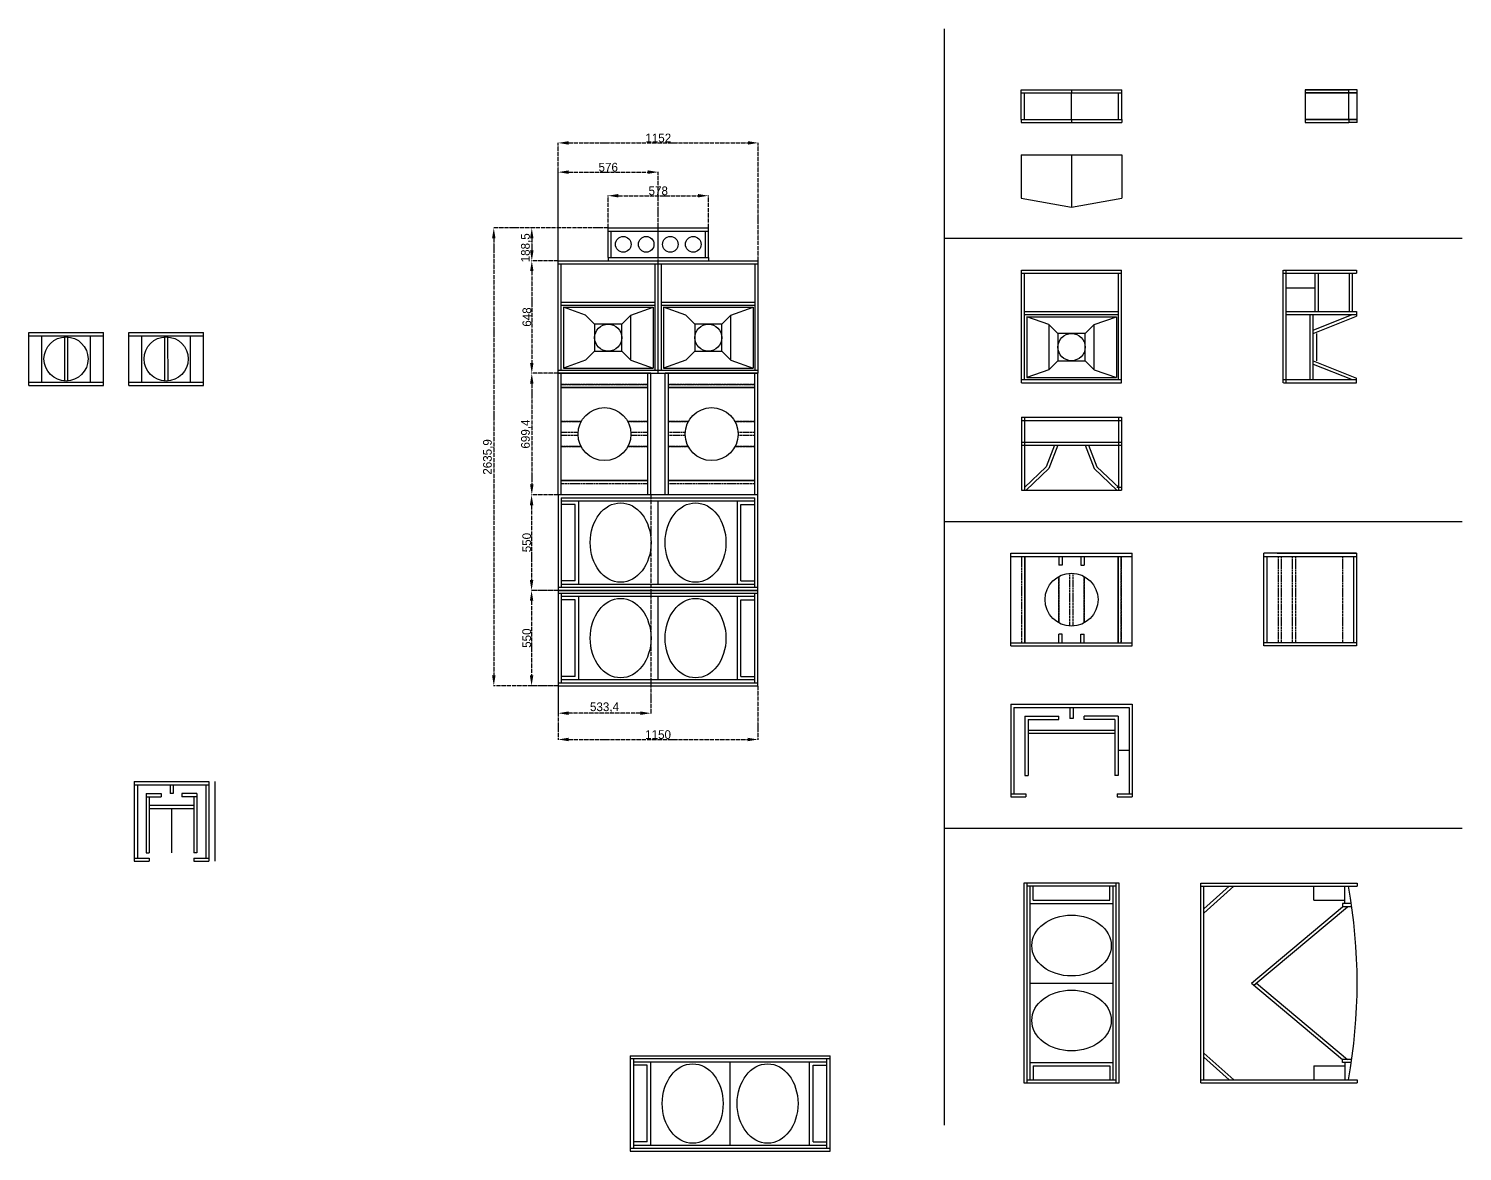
# Model space of a CAD drawing. Header units: millimetres. Extents: x -5727 to 14380, y -5693 to 6274.
# Drawn here: x -5727 to 2524, y -2662 to 3800 of the extents above; entities that cross this region are included whole.
import ezdxf

# ---------------------------------------------------------------- set-up
doc = ezdxf.new("R2010")
doc.units = ezdxf.units.MM
doc.linetypes.add('ACAD_ISO02W100', pattern=[15, 12, -3])
doc.linetypes.add('ACAD_ISO04W100', pattern=[30, 24, -3, 0, -3])
doc.dimstyles.new('roy', dxfattribs={"dimtxt": 50, "dimasz": 60, "dimexe": 1.25, "dimexo": 0.625, "dimgap": 3, "dimtad": 1, "dimtoh": 1, "dimtxsty": 'Standard', "dimcen": 2.5, "dimadec": 0, "dimazin": 0, "dimtfac": 1, "dimtmove": 0, "dimatfit": 3, "dimfxl": 1, "dimarcsym": 0})

# ---------------------------------------------------------------- blocks, each defined once
blk = doc.blocks.new('*D3')
at = {"color": 0, "linetype": 'ACAD_ISO04W100', "lineweight": -2, "transparency": 16777216}
for p, q in [((-2393.1, 2652.9), (-3051.3, 2652.9)), ((-3050, 2592.9), (-3050, 77)), ((-2680.1, 17), (-3051.3, 17))]:
    blk.add_line(p, q, dxfattribs=at)
at = {"color": 0, "transparency": 16777216}
for points in [[(-3060, 2592.9), (-3040, 2592.9), (-3050, 2652.9)], [(-3060, 77), (-3040, 77), (-3050, 17)]]:
    blk.add_solid(points, dxfattribs=at)
at = {"layer": 'Defpoints', "color": 0, "transparency": 16777216}
for p in [(-2392.5, 2652.9), (-3050, 17), (-2679.5, 17)]:
    blk.add_point(p, dxfattribs=at)
at = {"color": 0, "transparency": 16777216, "insert": (-3082.2, 1334.9), "char_height": 50, "attachment_point": 5, "rotation": 90}
blk.add_mtext('2635,9', dxfattribs=at)
blk = doc.blocks.new('*D4')
at = {"color": 0, "linetype": 'ACAD_ISO04W100', "lineweight": -2, "transparency": 16777216}
for p, q in [((-2393.1, 2652.9), (-2832.5, 2652.9)), ((-2831.3, 2592.9), (-2831.3, 2524.4)), ((-2680.1, 2464.4), (-2832.5, 2464.4))]:
    blk.add_line(p, q, dxfattribs=at)
at = {"color": 0, "transparency": 16777216}
for points in [[(-2841.3, 2592.9), (-2821.3, 2592.9), (-2831.3, 2652.9)], [(-2841.3, 2524.4), (-2821.3, 2524.4), (-2831.3, 2464.4)]]:
    blk.add_solid(points, dxfattribs=at)
at = {"layer": 'Defpoints', "color": 0, "transparency": 16777216}
for p in [(-2392.5, 2652.9), (-2831.3, 2464.4), (-2679.5, 2464.4)]:
    blk.add_point(p, dxfattribs=at)
at = {"color": 0, "transparency": 16777216, "insert": (-2863.4, 2538.8), "char_height": 50, "attachment_point": 5, "rotation": 90}
blk.add_mtext('188,5', dxfattribs=at)
blk = doc.blocks.new('*D5')
at = {"color": 0, "linetype": 'ACAD_ISO04W100', "lineweight": -2, "transparency": 16777216}
for p, q in [((-2680.1, 2464.4), (-2832.5, 2464.4)), ((-2831.3, 2404.4), (-2831.3, 1876.4)), ((-2680.1, 1816.4), (-2832.5, 1816.4))]:
    blk.add_line(p, q, dxfattribs=at)
at = {"color": 0, "transparency": 16777216}
for points in [[(-2841.3, 2404.4), (-2821.3, 2404.4), (-2831.3, 2464.4)], [(-2841.3, 1876.4), (-2821.3, 1876.4), (-2831.3, 1816.4)]]:
    blk.add_solid(points, dxfattribs=at)
at = {"layer": 'Defpoints', "color": 0, "transparency": 16777216}
for p in [(-2679.5, 2464.4), (-2831.3, 1816.4), (-2679.5, 1816.4)]:
    blk.add_point(p, dxfattribs=at)
at = {"color": 0, "transparency": 16777216, "insert": (-2859.3, 2140.4), "char_height": 50, "attachment_point": 5, "rotation": 90}
blk.add_mtext('648', dxfattribs=at)
blk = doc.blocks.new('*D6')
at = {"color": 0, "linetype": 'ACAD_ISO04W100', "lineweight": -2, "transparency": 16777216}
for p, q in [((-2680.1, 1816.4), (-2832.5, 1816.4)), ((-2831.3, 1756.4), (-2831.3, 1177)), ((-2680.1, 1117), (-2832.5, 1117))]:
    blk.add_line(p, q, dxfattribs=at)
at = {"color": 0, "transparency": 16777216}
for points in [[(-2841.3, 1756.4), (-2821.3, 1756.4), (-2831.3, 1816.4)], [(-2841.3, 1177), (-2821.3, 1177), (-2831.3, 1117)]]:
    blk.add_solid(points, dxfattribs=at)
at = {"layer": 'Defpoints', "color": 0, "transparency": 16777216}
for p in [(-2679.5, 1816.4), (-2831.3, 1117), (-2679.5, 1117)]:
    blk.add_point(p, dxfattribs=at)
at = {"color": 0, "transparency": 16777216, "insert": (-2863.4, 1466.7), "char_height": 50, "attachment_point": 5, "rotation": 90}
blk.add_mtext('699,4', dxfattribs=at)
blk = doc.blocks.new('*D7')
at = {"color": 0, "linetype": 'ACAD_ISO04W100', "lineweight": -2, "transparency": 16777216}
for p, q in [((-2680.1, 1117), (-2833.8, 1117)), ((-2832.5, 1057), (-2832.5, 627)), ((-2680.1, 567), (-2833.8, 567))]:
    blk.add_line(p, q, dxfattribs=at)
at = {"color": 0, "transparency": 16777216}
for points in [[(-2842.5, 1057), (-2822.5, 1057), (-2832.5, 1117)], [(-2842.5, 627), (-2822.5, 627), (-2832.5, 567)]]:
    blk.add_solid(points, dxfattribs=at)
at = {"layer": 'Defpoints', "color": 0, "transparency": 16777216}
for p in [(-2679.5, 1117), (-2832.5, 567), (-2679.5, 567)]:
    blk.add_point(p, dxfattribs=at)
at = {"color": 0, "transparency": 16777216, "insert": (-2860.5, 842), "char_height": 50, "attachment_point": 5, "rotation": 90}
blk.add_mtext('550', dxfattribs=at)
blk = doc.blocks.new('*D8')
at = {"color": 0, "linetype": 'ACAD_ISO04W100', "lineweight": -2, "transparency": 16777216}
for p, q in [((-2682.7, 567), (-2833.8, 567)), ((-2832.5, 507), (-2832.5, 77)), ((-2682.7, 17), (-2833.8, 17))]:
    blk.add_line(p, q, dxfattribs=at)
at = {"color": 0, "transparency": 16777216}
for points in [[(-2842.5, 507), (-2822.5, 507), (-2832.5, 567)], [(-2842.5, 77), (-2822.5, 77), (-2832.5, 17)]]:
    blk.add_solid(points, dxfattribs=at)
at = {"layer": 'Defpoints', "color": 0, "transparency": 16777216}
for p in [(-2682, 567), (-2832.5, 17), (-2682, 17)]:
    blk.add_point(p, dxfattribs=at)
at = {"color": 0, "transparency": 16777216, "insert": (-2860.5, 292), "char_height": 50, "attachment_point": 5, "rotation": 90}
blk.add_mtext('550', dxfattribs=at)
blk = doc.blocks.new('*D9')
at = {"color": 0, "linetype": 'ACAD_ISO04W100', "lineweight": -2, "transparency": 16777216}
for p, q in [((-2679.5, 2465), (-2679.5, 3143.9)), ((-2619.5, 3142.7), (-1587.5, 3142.7)), ((-1527.5, 2465), (-1527.5, 3143.9))]:
    blk.add_line(p, q, dxfattribs=at)
at = {"color": 0, "transparency": 16777216}
for points in [[(-2619.5, 3152.7), (-2619.5, 3132.7), (-2679.5, 3142.7)], [(-1587.5, 3152.7), (-1587.5, 3132.7), (-1527.5, 3142.7)]]:
    blk.add_solid(points, dxfattribs=at)
at = {"layer": 'Defpoints', "color": 0, "transparency": 16777216}
for p in [(-1527.5, 3142.7), (-2679.5, 2464.4), (-1527.5, 2464.4)]:
    blk.add_point(p, dxfattribs=at)
at = {"color": 0, "transparency": 16777216, "insert": (-2103.5, 3170.7), "char_height": 50, "attachment_point": 5}
blk.add_mtext('1152', dxfattribs=at)
blk = doc.blocks.new('*D10')
at = {"color": 0, "linetype": 'ACAD_ISO04W100', "lineweight": -2, "transparency": 16777216}
for p, q in [((-2679.5, 2447), (-2679.5, 2975.7)), ((-2619.5, 2974.5), (-2163.5, 2974.5)), ((-2103.5, 2447), (-2103.5, 2975.7))]:
    blk.add_line(p, q, dxfattribs=at)
at = {"color": 0, "transparency": 16777216}
for points in [[(-2619.5, 2984.5), (-2619.5, 2964.5), (-2679.5, 2974.5)], [(-2163.5, 2984.5), (-2163.5, 2964.5), (-2103.5, 2974.5)]]:
    blk.add_solid(points, dxfattribs=at)
at = {"layer": 'Defpoints', "color": 0, "transparency": 16777216}
for p in [(-2103.5, 2974.5), (-2679.5, 2446.4), (-2103.5, 2446.4)]:
    blk.add_point(p, dxfattribs=at)
at = {"color": 0, "transparency": 16777216, "insert": (-2391.5, 3002.5), "char_height": 50, "attachment_point": 5}
blk.add_mtext('576', dxfattribs=at)
blk = doc.blocks.new('*D11')
at = {"color": 0, "linetype": 'ACAD_ISO04W100', "lineweight": -2, "transparency": 16777216}
for p, q in [((-2392.5, 2653.5), (-2392.5, 2839.8)), ((-2332.5, 2838.6), (-1874.5, 2838.6)), ((-1814.5, 2653.5), (-1814.5, 2839.8))]:
    blk.add_line(p, q, dxfattribs=at)
at = {"color": 0, "transparency": 16777216}
for points in [[(-2332.5, 2848.6), (-2332.5, 2828.6), (-2392.5, 2838.6)], [(-1874.5, 2848.6), (-1874.5, 2828.6), (-1814.5, 2838.6)]]:
    blk.add_solid(points, dxfattribs=at)
at = {"layer": 'Defpoints', "color": 0, "transparency": 16777216}
for p in [(-1814.5, 2838.6), (-2392.5, 2652.9), (-1814.5, 2652.9)]:
    blk.add_point(p, dxfattribs=at)
at = {"color": 0, "transparency": 16777216, "insert": (-2103.5, 2866.6), "char_height": 50, "attachment_point": 5}
blk.add_mtext('578', dxfattribs=at)
blk = doc.blocks.new('*D12')
at = {"color": 0, "linetype": 'ACAD_ISO04W100', "lineweight": -2, "transparency": 16777216}
for p, q in [((-2679.5, 1116.4), (-2679.5, -141.1)), ((-2146.1, 1116.4), (-2146.1, -141.1)), ((-2206.1, -139.9), (-2619.5, -139.9))]:
    blk.add_line(p, q, dxfattribs=at)
at = {"color": 0, "transparency": 16777216}
for points in [[(-2619.5, -129.9), (-2619.5, -149.9), (-2679.5, -139.9)], [(-2206.1, -129.9), (-2206.1, -149.9), (-2146.1, -139.9)]]:
    blk.add_solid(points, dxfattribs=at)
at = {"layer": 'Defpoints', "color": 0, "transparency": 16777216}
for p in [(-2679.5, 1117), (-2146.1, 1117), (-2679.5, -139.9)]:
    blk.add_point(p, dxfattribs=at)
at = {"color": 0, "transparency": 16777216, "insert": (-2412.8, -107.7), "char_height": 50, "attachment_point": 5}
blk.add_mtext('533,4', dxfattribs=at)
blk = doc.blocks.new('*D13')
at = {"color": 0, "linetype": 'ACAD_ISO04W100', "lineweight": -2, "transparency": 16777216}
for p, q in [((-2679.5, 16.4), (-2679.5, -292.6)), ((-1529.5, 16.4), (-1529.5, -292.6)), ((-2619.5, -291.3), (-1589.5, -291.3))]:
    blk.add_line(p, q, dxfattribs=at)
at = {"color": 0, "transparency": 16777216}
for points in [[(-2619.5, -281.3), (-2619.5, -301.3), (-2679.5, -291.3)], [(-1589.5, -281.3), (-1589.5, -301.3), (-1529.5, -291.3)]]:
    blk.add_solid(points, dxfattribs=at)
at = {"layer": 'Defpoints', "color": 0, "transparency": 16777216}
for p in [(-2679.5, 17), (-1529.5, 17), (-1529.5, -291.3)]:
    blk.add_point(p, dxfattribs=at)
at = {"color": 0, "transparency": 16777216, "insert": (-2104.5, -263.3), "char_height": 50, "attachment_point": 5}
blk.add_mtext('1150', dxfattribs=at)

msp = doc.modelspace()

# ---------------------------------------------------------------- linework, layer by layer
for p, q in [((-457.004, 3800.169), (-457.004, -2511.657)), ((-13.855, 3448.141), (564.145, 3448.141)), ((-13.855, 3430.141), (-13.855, 3448.141)), ((-13.855, 3277.641), (-13.855, 3430.141)), ((-13.855, 3430.141), (564.145, 3430.141)), ((4.145, 3277.641), (4.145, 3430.141)), ((275.145, 3448.141), (275.145, 3430.141)), ((275.145, 3277.641), (275.145, 3430.141)), ((546.145, 3277.641), (546.145, 3430.141)), ((564.145, 3430.141), (564.145, 3448.141)), ((564.145, 3277.641), (564.145, 3430.141)), ((1619.049, 3448.141), (1619.049, 3259.641)), ((1619.049, 3448.141), (1871.249, 3448.141)), ((1871.249, 3448.141), (1619.049, 3448.141)), ((1919.049, 3430.141), (1619.049, 3430.141)), ((1619.049, 3430.141), (1919.049, 3430.141)), ((1871.249, 3430.141), (1871.249, 3448.141)), ((1874.449, 3448.141), (1871.249, 3448.141)), ((1871.249, 3277.641), (1871.249, 3430.141)), ((1919.049, 3448.141), (1874.449, 3448.141)), ((1919.049, 3259.641), (1919.049, 3448.141)), ((-13.855, 3277.641), (564.145, 3277.641)), ((-13.855, 3277.641), (-13.855, 3259.641)), ((-13.855, 3259.641), (564.145, 3259.641)), ((275.145, 3277.641), (275.145, 3259.641)), ((564.145, 3277.641), (564.145, 3259.641)), ((1919.049, 3277.641), (1619.049, 3277.641)), ((1619.049, 3277.641), (1919.049, 3277.641)), ((1619.049, 3259.641), (1871.249, 3259.641)), ((1871.249, 3277.641), (1871.249, 3259.641)), ((1874.449, 3259.641), (1871.249, 3259.641)), ((1919.049, 3259.641), (1874.449, 3259.641)), ((-13.855, 3073.312), (564.145, 3073.312)), ((-13.855, 3073.312), (-13.855, 2824.312)), ((275.145, 3073.312), (275.145, 2773.312)), ((564.145, 3073.312), (564.145, 2824.312)), ((-13.855, 2824.312), (275.145, 2773.312)), ((275.145, 2773.312), (564.145, 2824.312)), ((-2392.489, 2634.896), (-2392.489, 2652.896)), ((-2392.489, 2652.896), (-1814.489, 2652.896)), ((-2392.489, 2634.896), (-2392.489, 2652.896)), ((-1814.489, 2634.896), (-1814.489, 2652.896)), ((-2392.489, 2482.396), (-2392.489, 2634.896)), ((-2392.489, 2634.896), (-1814.489, 2634.896)), ((-2374.489, 2482.396), (-2374.489, 2634.896)), ((-2103.489, 2482.396), (-2103.489, 2634.896)), ((-1832.489, 2482.396), (-1832.489, 2634.896)), ((-1814.489, 2482.396), (-1814.489, 2634.896)), ((2524.443, 2591.703), (-457.004, 2591.703)), ((-2392.489, 2482.396), (-2392.489, 2464.396)), ((-2392.489, 2482.396), (-1814.489, 2482.396)), ((-2392.489, 2482.396), (-2392.489, 2464.396)), ((-1814.489, 2482.396), (-1814.489, 2464.396)), ((-2679.489, 1816.396), (-2679.489, 2464.396)), ((-2679.489, 2464.396), (-2103.489, 2464.396)), ((-2679.489, 2446.396), (-2103.489, 2446.396)), ((-2661.489, 1834.396), (-2661.489, 2446.396)), ((-2392.489, 2464.396), (-1814.489, 2464.396)), ((-2121.489, 1834.396), (-2121.489, 2446.396)), ((-2103.489, 1816.396), (-2103.489, 2464.396)), ((-2103.489, 2464.396), (-1527.489, 2464.396)), ((-2103.489, 1816.396), (-2103.489, 2464.396)), ((-2103.489, 2446.396), (-1527.489, 2446.396)), ((-2085.489, 1834.396), (-2085.489, 2446.396)), ((-1545.489, 1834.396), (-1545.489, 2446.396)), ((-1527.489, 1816.396), (-1527.489, 2464.396)), ((-12.855, 2410.095), (563.145, 2410.095)), ((-12.855, 1762.095), (-12.855, 2410.095)), ((563.145, 1762.095), (563.145, 2410.095)), ((1492.849, 1762.095), (1492.849, 2410.095)), ((1495.849, 2410.095), (1915.849, 2410.095)), ((1510.849, 1762.095), (1510.849, 2410.095)), ((1915.849, 2410.095), (1915.849, 2392.095)), ((-12.855, 2392.095), (563.145, 2392.095)), ((5.145, 1780.095), (5.145, 2392.095)), ((545.145, 1780.095), (545.145, 2392.095)), ((1495.849, 2392.095), (1915.849, 2392.095)), ((1675.849, 2392.095), (1675.849, 2172.095)), ((1693.849, 2392.095), (1693.849, 2172.095)), ((1872.849, 2392.095), (1872.849, 2172.095)), ((1890.849, 2392.095), (1890.849, 2172.095)), ((1510.849, 2308.199), (1675.849, 2308.199)), ((-2661.489, 2226.396), (-2121.489, 2226.396)), ((-2661.489, 2208.396), (-2121.489, 2208.396)), ((-2649.489, 2196.396), (-2133.489, 2196.396)), ((-2649.489, 2196.396), (-2649.489, 1846.396)), ((-2521.489, 2151.396), (-2649.489, 2196.396)), ((-2521.489, 2151.396), (-2469.489, 2099.396)), ((-2261.489, 2151.396), (-2313.489, 2099.396)), ((-2261.489, 2151.396), (-2133.489, 2196.396)), ((-2261.489, 1891.396), (-2261.489, 2151.396)), ((-2133.489, 2196.396), (-2133.489, 1846.396)), ((-2085.489, 2226.396), (-1545.489, 2226.396)), ((-2085.489, 2208.396), (-1545.489, 2208.396)), ((-2073.489, 2196.396), (-1557.489, 2196.396)), ((-2073.489, 2196.396), (-2073.489, 1846.396)), ((-1945.489, 2151.396), (-2073.489, 2196.396)), ((-1945.489, 2151.396), (-1893.489, 2099.396)), ((-1685.489, 2151.396), (-1737.489, 2099.396)), ((-1685.489, 2151.396), (-1557.489, 2196.396)), ((-1685.489, 1891.396), (-1685.489, 2151.396)), ((-1557.489, 2196.396), (-1557.489, 1846.396)), ((5.145, 2172.095), (545.145, 2172.095)), ((5.145, 2154.095), (545.145, 2154.095)), ((1513.849, 2172.095), (1915.849, 2172.095)), ((1513.849, 2154.095), (1915.849, 2154.095)), ((1647.849, 1780.095), (1647.849, 2154.095)), ((1665.849, 1780.095), (1665.849, 2154.095)), ((1665.849, 2064.481), (1889.883, 2154.095)), ((1915.849, 2172.095), (1915.849, 2145.095)), ((-2313.489, 2099.396), (-2469.489, 2099.396)), ((-2469.489, 2099.396), (-2469.489, 1943.396)), ((-2313.489, 1943.396), (-2313.489, 2099.396)), ((-1737.489, 2099.396), (-1893.489, 2099.396)), ((-1893.489, 2099.396), (-1893.489, 1943.396)), ((-1737.489, 1943.396), (-1737.489, 2099.396)), ((17.145, 2142.095), (533.145, 2142.095)), ((17.145, 2142.095), (17.145, 1792.095)), ((145.145, 2097.095), (17.145, 2142.095)), ((145.145, 2097.095), (145.145, 1837.095)), ((145.145, 2097.095), (197.145, 2045.095)), ((405.145, 2097.095), (353.145, 2045.095)), ((405.145, 2097.095), (533.145, 2142.095)), ((405.145, 1837.095), (405.145, 2097.095)), ((533.145, 2142.095), (533.145, 1792.095)), ((1665.849, 2045.095), (1915.849, 2145.095)), ((-5727.06, 1746.996), (-5727.06, 2050.996)), ((-5727.06, 2050.996), (-5297.06, 2050.996)), ((-5727.06, 2032.996), (-5297.06, 2032.996)), ((-5652.06, 1764.996), (-5652.06, 2032.996)), ((-5520.571, 2025.71), (-5521.06, 1772.315)), ((-5503.55, 2025.71), (-5503.06, 1772.315)), ((-5372.06, 1764.996), (-5372.06, 2032.996)), ((-5297.06, 1746.996), (-5297.06, 2050.996)), ((-5151.06, 1746.996), (-5151.06, 2050.996)), ((-5151.06, 2050.996), (-4721.06, 2050.996)), ((-5151.06, 2032.996), (-4721.06, 2032.996)), ((-5076.06, 1764.996), (-5076.06, 2032.996)), ((-4944.571, 2025.71), (-4945.06, 1772.315)), ((-4927.55, 2025.71), (-4927.06, 1772.315)), ((-4796.06, 1764.996), (-4796.06, 2032.996)), ((-4721.06, 1746.996), (-4721.06, 2050.996)), ((353.145, 2045.095), (197.145, 2045.095)), ((197.145, 2045.095), (197.145, 1889.095)), ((353.145, 1889.095), (353.145, 2045.095)), ((1685.109, 2045.095), (1685.109, 1889.095)), ((-2521.489, 1891.396), (-2469.489, 1943.396)), ((-2469.489, 1943.396), (-2313.489, 1943.396)), ((-2261.489, 1891.396), (-2313.489, 1943.396)), ((-1945.489, 1891.396), (-1893.489, 1943.396)), ((-1893.489, 1943.396), (-1737.489, 1943.396)), ((-1685.489, 1891.396), (-1737.489, 1943.396)), ((-2679.489, 1834.396), (-2103.489, 1834.396)), ((-2679.489, 1116.996), (-2679.489, 1816.396)), ((-2146.089, 1816.396), (-2679.489, 1816.396)), ((-2679.489, 1816.396), (-2103.489, 1816.396)), ((-2661.489, 1116.996), (-2661.489, 1816.396)), ((-2521.489, 1891.396), (-2649.489, 1846.396)), ((-2649.489, 1846.396), (-2133.489, 1846.396)), ((-2146.089, 1816.396), (-2450.089, 1816.396)), ((-2261.489, 1891.396), (-2133.489, 1846.396)), ((-2164.089, 1116.996), (-2164.089, 1816.396)), ((-2146.089, 1116.996), (-2146.089, 1816.396)), ((-2103.489, 1834.396), (-1527.489, 1834.396)), ((-2103.489, 1816.396), (-1527.489, 1816.396)), ((-1945.489, 1891.396), (-2073.489, 1846.396)), ((-2073.489, 1846.396), (-1557.489, 1846.396)), ((-2062.889, 1116.996), (-2062.889, 1816.396)), ((-1529.489, 1816.396), (-2062.889, 1816.396)), ((-2044.889, 1116.996), (-2044.889, 1816.396)), ((-1529.489, 1816.396), (-1833.489, 1816.396)), ((-1685.489, 1891.396), (-1557.489, 1846.396)), ((-1547.489, 1116.996), (-1547.489, 1816.396)), ((-1529.489, 1116.996), (-1529.489, 1816.396)), ((145.145, 1837.095), (17.145, 1792.095)), ((145.145, 1837.095), (197.145, 1889.095)), ((197.145, 1889.095), (353.145, 1889.095)), ((405.145, 1837.095), (353.145, 1889.095)), ((405.145, 1837.095), (533.145, 1792.095)), ((1665.849, 1889.095), (1915.849, 1789.095)), ((1665.849, 1869.708), (1889.883, 1780.095)), ((-5727.06, 1764.996), (-5297.06, 1764.996)), ((-5727.06, 1746.996), (-5297.06, 1746.996)), ((-5151.06, 1764.996), (-4721.06, 1764.996)), ((-5151.06, 1746.996), (-4721.06, 1746.996)), ((-2164.089, 1734.896), (-2661.489, 1734.896)), ((-2661.489, 1734.896), (-2164.089, 1734.896)), ((-1547.489, 1734.896), (-2044.889, 1734.896)), ((-2044.889, 1734.896), (-1547.489, 1734.896)), ((-12.855, 1780.095), (563.145, 1780.095)), ((-12.855, 1762.095), (563.145, 1762.095)), ((17.145, 1792.095), (533.145, 1792.095)), ((1495.849, 1780.095), (1915.849, 1780.095)), ((1495.849, 1762.095), (1915.849, 1762.095)), ((1915.849, 1762.095), (1915.849, 1789.095)), ((-12.855, 1563.472), (563.145, 1563.472)), ((-12.855, 1563.472), (-12.855, 1143.472)), ((-12.855, 1545.472), (563.145, 1545.472)), ((5.145, 1563.472), (5.145, 1143.472)), ((545.145, 1563.472), (545.145, 1143.472)), ((563.145, 1563.472), (563.145, 1143.472)), ((-12.855, 1420.472), (563.145, 1420.472)), ((-12.855, 1402.472), (563.145, 1402.472)), ((177.837, 1402.472), (129.816, 1278.724)), ((197.145, 1402.472), (145.145, 1268.472)), ((353.145, 1402.472), (405.145, 1268.472)), ((372.453, 1402.472), (420.474, 1278.724)), ((5.145, 1159.764), (129.816, 1278.724)), ((14.145, 1143.472), (145.145, 1268.472)), ((536.145, 1143.472), (405.145, 1268.472)), ((548.571, 1156.494), (420.474, 1278.724)), ((-2164.089, 1198.496), (-2661.489, 1198.496)), ((-2661.489, 1198.496), (-2164.089, 1198.496)), ((-1547.489, 1198.496), (-2044.889, 1198.496)), ((-2044.889, 1198.496), (-1547.489, 1198.496)), ((563.145, 1159.259), (536.145, 1159.259)), ((-1529.489, 1116.996), (-2679.489, 1116.996)), ((-2679.489, 1116.996), (-2679.489, 566.996)), ((-2146.089, 1116.996), (-2679.489, 1116.996)), ((-2679.489, 1116.996), (-2679.489, 566.996)), ((-2661.489, 1098.996), (-2661.489, 584.996)), ((-2661.489, 1098.996), (-1547.489, 1098.996)), ((-1547.489, 1080.996), (-2661.489, 1080.996)), ((-2561.489, 602.996), (-2561.489, 1080.996)), ((-2104.489, 602.996), (-2104.489, 1080.996)), ((-1529.489, 1116.996), (-2062.889, 1116.996)), ((-1647.489, 602.996), (-1647.489, 1080.996)), ((-1547.489, 584.996), (-1547.489, 1098.996)), ((-1529.489, 566.996), (-1529.489, 1116.996)), ((-12.855, 1143.472), (563.145, 1143.472)), ((-2581.489, 1061.996), (-2661.489, 1061.996)), ((-2581.489, 621.996), (-2581.489, 1061.996)), ((-1627.489, 621.996), (-1627.489, 1061.996)), ((-1627.489, 1061.996), (-1547.489, 1061.996)), ((2524.443, 961.863), (-457.004, 961.863)), ((-74.555, 246.854), (-74.555, 780.254)), ((-74.555, 780.254), (624.845, 780.254)), ((-74.555, 762.254), (624.845, 762.254)), ((6.945, 264.854), (6.945, 762.254)), ((6.945, 762.254), (6.945, 264.854)), ((202.645, 762.254), (202.645, 712.254)), ((220.645, 762.254), (220.645, 712.254)), ((329.645, 762.254), (329.645, 712.254)), ((347.645, 762.254), (347.645, 712.254)), ((543.345, 264.854), (543.345, 762.254)), ((543.345, 762.254), (543.345, 264.854)), ((624.845, 246.854), (624.845, 780.254)), ((1382.449, 246.854), (1382.449, 780.254)), ((1915.849, 780.254), (1382.449, 780.254)), ((1382.449, 762.254), (1915.849, 762.254)), ((1400.449, 264.854), (1400.449, 762.254)), ((1457.849, 780.254), (1915.849, 780.254)), ((1897.849, 762.254), (1897.849, 264.854)), ((1915.849, 780.254), (1915.849, 246.854)), ((220.645, 712.254), (202.645, 712.254)), ((329.645, 712.254), (347.645, 712.254)), ((-2679.489, 584.996), (-1529.489, 584.996)), ((-2581.489, 621.996), (-2661.489, 621.996)), ((-2661.489, 602.996), (-1547.489, 602.996)), ((-1627.489, 621.996), (-1547.489, 621.996)), ((-1529.489, 566.996), (-2679.489, 566.996)), ((-2679.489, 566.996), (-2679.489, 16.996)), ((-2679.489, 566.996), (-1529.489, 566.996)), ((-1529.489, 548.996), (-2679.489, 548.996)), ((-2661.489, 548.996), (-2661.489, 34.996)), ((-1547.489, 530.996), (-2661.489, 530.996)), ((-2581.489, 511.996), (-2661.489, 511.996)), ((-2581.489, 71.996), (-2581.489, 511.996)), ((-2561.489, 52.996), (-2561.489, 530.996)), ((-2104.489, 52.996), (-2104.489, 530.996)), ((-1647.489, 52.996), (-1647.489, 530.996)), ((-1627.489, 71.996), (-1627.489, 511.996)), ((-1627.489, 511.996), (-1547.489, 511.996)), ((-1547.489, 34.996), (-1547.489, 548.996)), ((-1529.489, 16.996), (-1529.489, 566.996)), ((624.845, 246.854), (624.845, 550.854)), ((-74.555, 264.854), (624.845, 264.854)), ((202.645, 264.854), (202.645, 314.854)), ((220.645, 314.854), (202.645, 314.854)), ((220.645, 264.854), (220.645, 314.854)), ((329.645, 264.854), (329.645, 314.854)), ((329.645, 314.854), (347.645, 314.854)), ((347.645, 264.854), (347.645, 314.854)), ((1915.849, 264.854), (1382.449, 264.854)), ((-74.555, 246.854), (624.845, 246.854)), ((1915.849, 246.854), (1382.449, 246.854)), ((-2679.489, 34.996), (-1529.489, 34.996)), ((-2679.489, 16.996), (-1529.489, 16.996)), ((-2581.489, 71.996), (-2661.489, 71.996)), ((-2661.489, 52.996), (-1547.489, 52.996)), ((-1627.489, 71.996), (-1547.489, 71.996)), ((-74.555, -88.973), (624.845, -88.973)), ((-74.555, -88.973), (-74.555, -622.373)), ((-56.555, -106.973), (606.845, -106.973)), ((-56.555, -106.973), (-56.555, -604.373)), ((6.945, -157.973), (6.945, -498.973)), ((6.945, -157.973), (202.89, -157.973)), ((202.89, -175.973), (202.89, -157.973)), ((266.342, -106.973), (266.342, -170.473)), ((283.852, -106.973), (283.948, -170.473)), ((543.345, -157.973), (347.4, -157.973)), ((347.4, -175.973), (347.4, -157.973)), ((543.345, -157.973), (543.345, -498.973)), ((606.845, -106.973), (606.845, -604.373)), ((624.845, -88.973), (624.845, -622.373)), ((24.945, -175.973), (24.945, -498.973)), ((24.945, -175.973), (202.89, -175.973)), ((525.345, -239.473), (24.945, -239.473)), ((283.948, -170.473), (266.342, -170.473)), ((525.345, -175.973), (347.4, -175.973)), ((525.345, -175.973), (525.345, -498.973)), ((525.345, -257.473), (24.945, -257.473)), ((606.845, -355.673), (543.345, -355.673)), ((-5119.597, -534.106), (-4689.597, -534.106)), ((-5119.597, -534.106), (-5119.597, -992.106)), ((-5119.597, -552.106), (-4689.597, -552.106)), ((-5101.597, -552.106), (-5101.597, -974.106)), ((-4913.597, -552.106), (-4913.597, -603.106)), ((-4896.086, -552.106), (-4895.99, -603.106)), ((-4707.597, -552.106), (-4707.597, -974.106)), ((-4689.597, -534.106), (-4689.597, -992.106)), ((-4655.556, -534.106), (-4655.556, -992.106)), ((6.945, -498.973), (24.945, -498.973)), ((543.345, -498.973), (525.345, -498.973)), ((-5050.99, -603.106), (-5050.99, -944.106)), ((-5050.99, -603.106), (-4964.597, -603.106)), ((-5050.99, -621.106), (-4964.597, -621.106)), ((-5032.99, -621.106), (-5032.99, -944.106)), ((-4964.597, -603.106), (-4964.597, -621.106)), ((-4895.99, -603.106), (-4913.597, -603.106)), ((-4758.597, -603.106), (-4844.99, -603.106)), ((-4844.99, -603.106), (-4844.99, -621.106)), ((-4758.597, -621.106), (-4844.99, -621.106)), ((-4776.597, -621.106), (-4776.597, -944.106)), ((-4758.597, -603.106), (-4758.597, -944.106)), ((-74.555, -604.373), (12.051, -604.373)), ((-74.555, -622.373), (12.051, -622.373)), ((12.051, -604.373), (12.051, -622.373)), ((537.845, -604.373), (624.845, -604.373)), ((537.845, -604.373), (537.845, -622.373)), ((537.845, -622.373), (624.845, -622.373)), ((-4776.597, -672.106), (-5032.99, -672.106)), ((-4776.597, -690.106), (-5032.99, -690.106)), ((-4904.793, -690.106), (-4904.793, -944.106)), ((2524.443, -803.982), (-457.004, -803.982)), ((-5119.597, -974.106), (-5032.99, -974.106)), ((-5050.99, -944.106), (-5032.99, -944.106)), ((-5032.99, -974.106), (-5032.99, -992.106)), ((-4758.597, -944.106), (-4776.597, -944.106)), ((-4776.597, -974.106), (-4689.597, -974.106)), ((-4776.597, -974.106), (-4776.597, -992.106)), ((-5119.597, -992.106), (-5032.99, -992.106)), ((-4776.597, -992.106), (-4689.597, -992.106)), ((550.145, -1118.224), (0.145, -1118.224)), ((0.145, -1118.224), (0.145, -2268.224)), ((18.145, -1118.224), (18.145, -2268.224)), ((532.145, -1136.224), (18.145, -1136.224)), ((36.145, -1136.224), (36.145, -2250.224)), ((55.145, -1216.224), (55.145, -1136.224)), ((495.145, -1216.224), (495.145, -1136.224)), ((514.145, -2250.224), (514.145, -1136.224)), ((532.145, -2268.224), (532.145, -1118.224)), ((550.145, -2268.224), (550.145, -1118.224)), ((1019.049, -2268.224), (1019.049, -1118.224)), ((1019.049, -1118.224), (1919.049, -1118.224)), ((1019.049, -1136.224), (1919.049, -1136.224)), ((1037.049, -2250.224), (1037.049, -1136.224)), ((1209.049, -1136.224), (1037.049, -1290.224)), ((1182.065, -1136.224), (1037.049, -1266.063)), ((1669.049, -1216.224), (1669.049, -1136.224)), ((1848.122, -1235.724), (1848.122, -1136.224)), ((1919.049, -1118.224), (1919.049, -1136.224)), ((36.145, -1236.224), (514.145, -1236.224)), ((55.145, -1216.224), (495.145, -1216.224)), ((1669.049, -1216.224), (1848.122, -1216.224)), ((1885.406, -1235.724), (1834.825, -1235.724)), ((1834.825, -1235.724), (1834.825, -1253.724)), ((1311.049, -1693.224), (1834.825, -1253.724)), ((1325.051, -1704.973), (1862.828, -1253.724)), ((1888.014, -1253.724), (1834.825, -1253.724)), ((36.145, -1693.224), (514.145, -1693.224)), ((1311.049, -1693.224), (1834.825, -2132.724)), ((1339.052, -1693.224), (1862.828, -2132.724)), ((-2264.767, -2111.937), (-2264.767, -2661.937)), ((-2264.767, -2111.937), (-1114.767, -2111.937)), ((-1114.767, -2129.937), (-2264.767, -2129.937)), ((-2246.767, -2129.937), (-2246.767, -2643.937)), ((-1132.767, -2643.937), (-1132.767, -2129.937)), ((-1114.767, -2661.937), (-1114.767, -2111.937)), ((1037.049, -2250.224), (1037.049, -2096.224)), ((1209.049, -2250.224), (1037.049, -2096.224)), ((1182.065, -2250.224), (1037.049, -2120.385)), ((1888.014, -2132.724), (1834.825, -2132.724)), ((1834.825, -2150.724), (1834.825, -2132.724)), ((-1132.767, -2147.937), (-2246.767, -2147.937)), ((-2166.767, -2166.937), (-2246.767, -2166.937)), ((-2166.767, -2606.937), (-2166.767, -2166.937)), ((-2146.767, -2625.937), (-2146.767, -2147.937)), ((-1689.767, -2625.937), (-1689.767, -2147.937)), ((-1232.767, -2625.937), (-1232.767, -2147.937)), ((-1212.767, -2606.937), (-1212.767, -2166.937)), ((-1212.767, -2166.937), (-1132.767, -2166.937)), ((36.145, -2150.224), (514.145, -2150.224)), ((55.145, -2170.224), (495.145, -2170.224)), ((55.145, -2170.224), (55.145, -2250.224)), ((495.145, -2170.224), (495.145, -2250.224)), ((1669.049, -2170.224), (1848.122, -2170.224)), ((1669.049, -2170.224), (1669.049, -2250.224)), ((1885.406, -2150.724), (1834.825, -2150.724)), ((1848.122, -2150.724), (1848.122, -2250.224)), ((0.145, -2268.224), (550.145, -2268.224)), ((18.145, -2250.224), (532.145, -2250.224)), ((1019.049, -2250.224), (1919.049, -2250.224)), ((1019.049, -2268.224), (1919.049, -2268.224)), ((1919.049, -2250.224), (1919.049, -2268.224)), ((-2166.767, -2606.937), (-2246.767, -2606.937)), ((-2246.767, -2625.937), (-1132.767, -2625.937)), ((-1212.767, -2606.937), (-1132.767, -2606.937)), ((-2264.767, -2643.937), (-1114.767, -2643.937)), ((-2264.767, -2661.937), (-1114.767, -2661.937))]:
    msp.add_line(p, q)
at = {"linetype": 'ACAD_ISO02W100', "transparency": 33554585}
for p, q in [((-2164.089, 1752.896), (-2661.489, 1752.896)), ((-2661.489, 1752.896), (-2164.089, 1752.896)), ((-1547.489, 1752.896), (-2044.889, 1752.896)), ((-2044.889, 1752.896), (-1547.489, 1752.896)), ((-2546.84, 1539.196), (-2661.489, 1539.196)), ((-2661.489, 1539.196), (-2546.84, 1539.196)), ((-2164.089, 1539.196), (-2278.739, 1539.196)), ((-2278.739, 1539.196), (-2164.089, 1539.196)), ((-1930.24, 1539.196), (-2044.889, 1539.196)), ((-2044.889, 1539.196), (-1930.24, 1539.196)), ((-1547.489, 1539.196), (-1662.139, 1539.196)), ((-1662.139, 1539.196), (-1547.489, 1539.196)), ((-2564.923, 1475.696), (-2661.489, 1475.696)), ((-2564.923, 1457.696), (-2661.489, 1457.696)), ((-2164.089, 1475.696), (-2260.655, 1475.696)), ((-2164.089, 1457.696), (-2260.655, 1457.696)), ((-1948.323, 1475.696), (-2044.889, 1475.696)), ((-1948.323, 1457.696), (-2044.889, 1457.696)), ((-1547.489, 1475.696), (-1644.055, 1475.696)), ((-1547.489, 1457.696), (-1644.055, 1457.696)), ((-2546.84, 1394.196), (-2661.489, 1394.196)), ((-2661.489, 1394.196), (-2546.84, 1394.196)), ((-2164.089, 1394.196), (-2278.739, 1394.196)), ((-2278.739, 1394.196), (-2164.089, 1394.196)), ((-1930.24, 1394.196), (-2044.889, 1394.196)), ((-2044.889, 1394.196), (-1930.24, 1394.196)), ((-1547.489, 1394.196), (-1662.139, 1394.196)), ((-1662.139, 1394.196), (-1547.489, 1394.196)), ((-2164.089, 1180.496), (-2661.489, 1180.496)), ((-1547.489, 1180.496), (-2044.889, 1180.496)), ((-11.055, 264.854), (-11.055, 762.254)), ((561.345, 264.854), (561.345, 762.254)), ((561.345, 762.254), (561.345, 264.854)), ((1463.949, 762.254), (1463.949, 264.854)), ((1481.949, 762.254), (1481.949, 264.854)), ((1545.449, 762.254), (1545.449, 264.854)), ((1563.449, 762.254), (1563.449, 264.854)), ((1834.349, 762.254), (1834.349, 264.854)), ((266.145, 361.42), (266.145, 665.688)), ((284.145, 361.42), (284.145, 665.688)), ((202.645, 647.605), (202.645, 379.504)), ((202.645, 379.504), (202.645, 647.605)), ((347.645, 647.605), (347.645, 379.504)), ((347.645, 379.504), (347.645, 647.605))]:
    msp.add_line(p, q, dxfattribs=at)
at = {"extrusion": (-0.173648, 0, 0.984808)}
for centre in [(-2558.646, -2269.971, 400.257), (-2558.646, -2139.977, 377.336)]:
    msp.add_circle(centre, 45.5, dxfattribs=at)
at = {"extrusion": (0.173648, 0, 0.984808)}
for centre in [(2558.646, 2003.089, -353.199), (2558.646, 1873.094, -330.277)]:
    msp.add_circle(centre, 45.5, dxfattribs=at)
for centre, radius in [((-2391.489, 2021.396), 78), ((-1815.489, 2021.396), 78), ((-5512.06, 1898.996), 127), ((-4936.06, 1898.996), 127), ((275.145, 1967.095), 78), ((-2412.789, 1466.696), 152.4), ((-1796.189, 1466.696), 152.4), ((275.145, 513.554), 152.4)]:
    msp.add_circle(centre, radius)
at = {"extrusion": (-0.642788, 0, 0.766044)}
for centre in [(-841.996, -1776.781, 1491.993), (-291.996, -1776.781, 1491.993), (2386.937, -1459.085, 1225.414)]:
    msp.add_circle(centre, 228.6, dxfattribs=at)
at = {"extrusion": (0.642788, 0, 0.766044)}
for centre in [(841.996, 1447.484, -1213.487), (291.996, 1447.484, -1213.487), (-2386.937, 1129.788, -946.908)]:
    msp.add_circle(centre, 228.6, dxfattribs=at)
at = {"extrusion": (1.18078e-16, 0.642788, 0.766044)}
msp.add_circle((-275.145, 1132.436, -949.13), 228.6, dxfattribs=at)
at = {"extrusion": (-1.18078e-16, -0.642788, 0.766044)}
msp.add_circle((275.145, -1461.733, 1227.636), 228.6, dxfattribs=at)
msp.add_arc((-1208.441, -1693.224), 3127.49, 349.7410014, 10.2589986)

# ---------------------------------------------------------------- dimensions: what is measured, and where the dimension line sits
for base, p1, p2, picture, middle in [((-1527.489, 3142.676), (-2679.489, 2464.396), (-1527.489, 2464.396), '*D9', (-2103.489, 3170.676)), ((-2103.489, 2974.488), (-2679.489, 2446.396), (-2103.489, 2446.396), '*D10', (-2391.489, 3002.488)), ((-1814.489, 2838.579), (-2392.489, 2652.896), (-1814.489, 2652.896), '*D11', (-2103.489, 2866.579)), ((-2679.489, -139.881), (-2146.089, 1116.996), (-2679.489, 1116.996), '*D12', (-2412.789, -107.714)), ((-1529.489, -291.339), (-2679.489, 16.996), (-1529.489, 16.996), '*D13', (-2104.489, -263.339))]:
    dim = msp.add_linear_dim(base=base, p1=p1, p2=p2, dimstyle='roy')
    dim.commit()
    dim.dimension.update_dxf_attribs({"geometry": picture, "text_midpoint": middle})
for base, p2, picture, middle in [((-3050, 16.996), (-2679.489, 16.996), '*D3', (-3050, 1334.946)), ((-2831.25, 2464.396), (-2679.489, 2464.396), '*D4', (-2831.25, 2538.784))]:
    dim = msp.add_linear_dim(base=base, p1=(-2392.489, 2652.896), p2=p2, angle=90, dimstyle='roy')
    dim.commit()
    dim.dimension.update_dxf_attribs({"geometry": picture, "text_midpoint": middle, "dimtype": 160})
for base, p1, p2, picture, middle in [((-2831.25, 1816.396), (-2679.489, 2464.396), (-2679.489, 1816.396), '*D5', (-2859.25, 2140.396)), ((-2831.25, 1116.996), (-2679.489, 1816.396), (-2679.489, 1116.996), '*D6', (-2863.417, 1466.696)), ((-2832.5, 566.996), (-2679.489, 1116.996), (-2679.489, 566.996), '*D7', (-2860.5, 841.996)), ((-2832.506, 16.996), (-2682.047, 566.996), (-2682.047, 16.996), '*D8', (-2860.506, 291.996))]:
    dim = msp.add_linear_dim(base=base, p1=p1, p2=p2, angle=90, dimstyle='roy')
    dim.commit()
    dim.dimension.update_dxf_attribs({"geometry": picture, "text_midpoint": middle})

doc.saveas('drawing.dxf')
